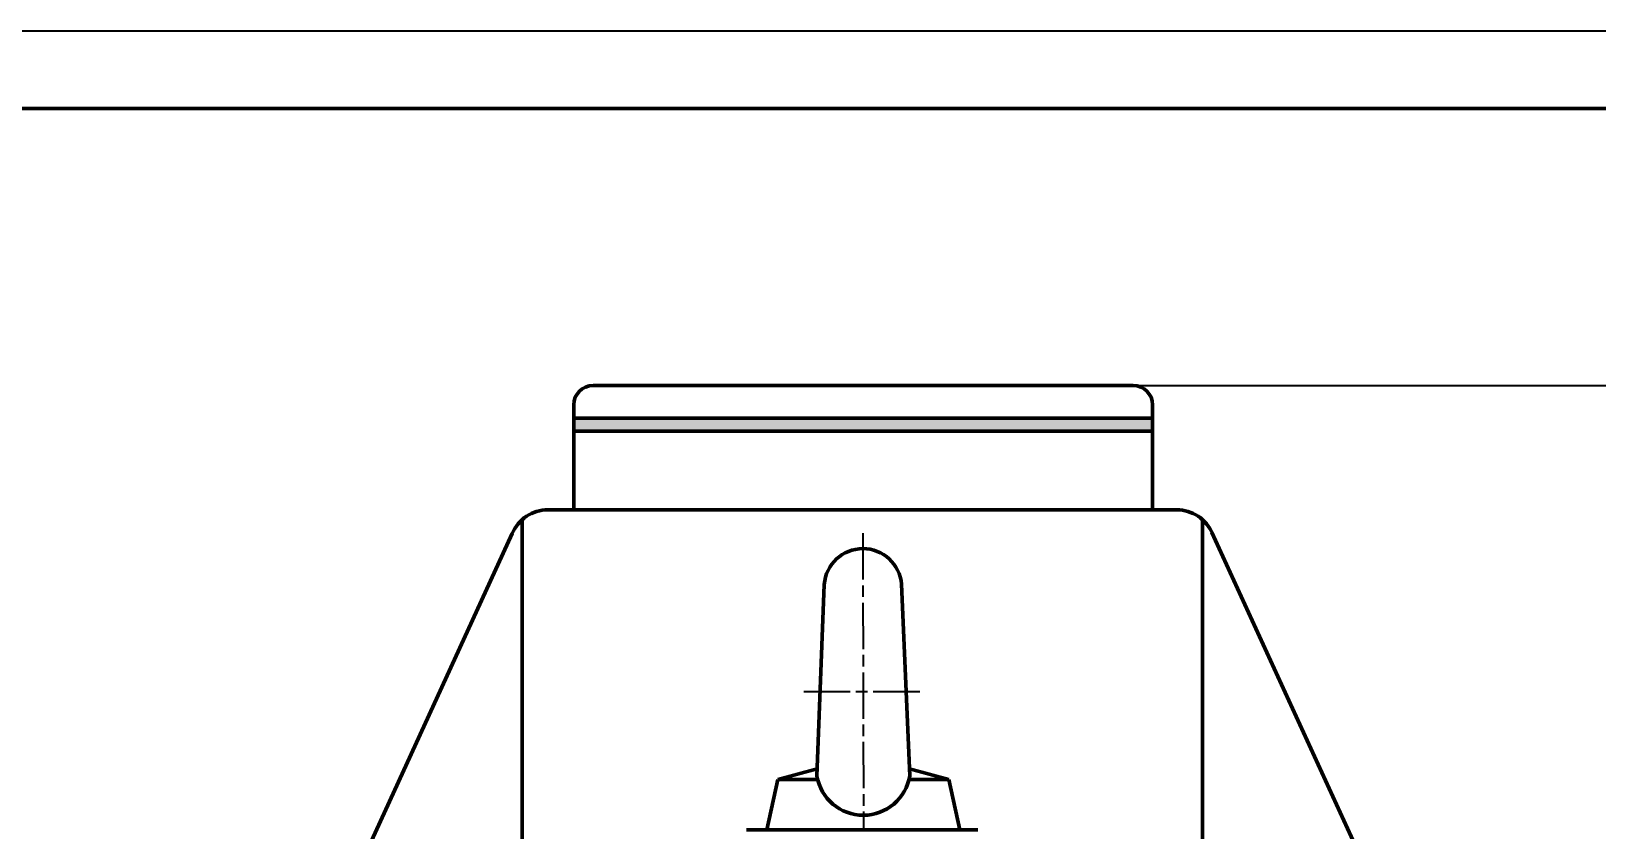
# Model space of a CAD drawing. Header units: millimetres. Extents: x -11122 to -2883, y -3177 to -1688.
# Drawn here: x -3294.5 to -3092, y -2438.9 to -2335.6 of the extents above; entities that cross this region are included whole.
import ezdxf

# ---------------------------------------------------------------- set-up
doc = ezdxf.new("R2010")
doc.units = ezdxf.units.MM
doc.header["$LTSCALE"] = 0.5
doc.linetypes.add('AM_ISO08W050', pattern=[18, 12, -1.5, 3, -1.5])
for name, color, linetype, lineweight in [('AM_0', 7, 'Continuous', 50), ('AM_4', 3, 'Continuous', 25), ('AM_7', 4, 'AM_ISO08W050', 25)]:
    doc.layers.add(name, color=color, linetype=linetype, lineweight=lineweight)
doc.styles.add('TCVN', font='tcvn+7284-2003i.ttf', dxfattribs={"width": 0.8, "height": 3.5})
doc.dimstyles.new('MyTemplate$0', dxfattribs={"dimtxt": 3.5, "dimasz": 3.5, "dimexe": 1.5, "dimexo": 0, "dimtad": 1, "dimtoh": 1, "dimdec": 0, "dimzin": 0, "dimtxsty": 'TCVN', "dimcen": 0, "dimclrd": 3, "dimclre": 3, "dimclrt": 1, "dimadec": 0, "dimazin": 0, "dimtfac": 1, "dimtdec": 0, "dimtofl": 0, "dimtmove": 0, "dimatfit": 3, "dimfxl": 1, "dimtfill": 1, "dimtolj": 1, "dimtzin": 0, "dimarcsym": 0})

# ---------------------------------------------------------------- blocks, each defined once
blk = doc.blocks.new('*D225')
at = {"color": 3, "lineweight": -2, "transparency": 16777216}
for p, q in [((-3151.952761461302, -2381.402008919711), (-3013.176156967055, -2381.40200891971)), ((-3014.676156967055, -2748.810155567564), (-3014.676156967055, -2384.90200891971)), ((-3091.249859407655, -2752.310155567565), (-3013.176156967055, -2752.310155567564))]:
    blk.add_line(p, q, dxfattribs=at)
at = {"color": 3, "transparency": 16777216}
for points in [[(-3015.259490300389, -2384.90200891971), (-3014.092823633722, -2384.90200891971), (-3014.676156967055, -2381.40200891971)], [(-3015.259490300389, -2748.810155567564), (-3014.092823633722, -2748.810155567564), (-3014.676156967055, -2752.310155567564)]]:
    blk.add_solid(points, dxfattribs=at)
at = {"color": 1, "transparency": 16777216, "insert": (-3017.073694845843, -2568.941350667951), "char_height": 3.5, "attachment_point": 5, "rotation": 90, "style": 'TCVN', "bg_fill": 3, "box_fill_scale": 1.1, "bg_fill_color": 256, "bg_fill_true_color": 13158600, "bg_fill_transparency": 0}
blk.add_mtext('\\A1;371', dxfattribs=at)

msp = doc.modelspace()

# ---------------------------------------------------------------- hatches: boundary and pattern name
at = {"layer": 'AM_0'}
h = msp.add_hatch(color=4, dxfattribs=at)
h.dxf.hatch_style = 1
h.paths.add_polyline_path([(-3149.4527614613, -2385.626598948162), (-3224.319514638518, -2385.626598948162), (-3224.319514638518, -2387.316434959539), (-3149.4527614613, -2387.31643495954)])

# ---------------------------------------------------------------- linework, layer by layer
for p, q in [((-2893.099290876551, -2345.591520355825), (-4052.099290876551, -2345.591520355825)), ((-3142.997706644488, -2539.310155567563), (-3142.997706644488, -2398.751969844091)), ((-3264.687949817657, -2471.266735015349), (-3232.278749182161, -2400.556498652123)), ((-3109.307463471318, -2471.266735015349), (-3141.787795376462, -2400.393713247873)), ((-3192.827392605805, -2430.966194658102), (-3197.937081286336, -2432.354602496272)), ((-3180.908400410495, -2430.965665232639), (-3175.796763311548, -2432.354602496311)), ((-3197.937081286336, -2432.354602496272), (-3199.366911913035, -2438.852103454644)), ((-3175.796763311552, -2432.354602496311), (-3174.366911913035, -2438.852103454644)), ((-3172.071346731645, -2438.852103454644), (-3201.998542844207, -2438.852103454644))]:
    msp.add_line(p, q, dxfattribs=at)
at = {"layer": 'AM_0', "lineweight": 50}
for p, q in [((-3221.819514638518, -2381.40200891971), (-3151.9527614613, -2381.40200891971)), ((-3224.319514638518, -2383.90200891971), (-3224.319514638519, -2397.47682056756)), ((-3149.4527614613, -2383.90200891971), (-3149.4527614613, -2397.47682056756)), ((-3224.319514638518, -2385.626598948162), (-3149.4527614613, -2385.626598948162)), ((-3224.319514638518, -2387.31643495954), (-3189.602139832323, -2387.31643495954)), ((-3224.319514638518, -2387.316434959539), (-3149.4527614613, -2387.31643495954)), ((-3227.662217611697, -2397.476820567561), (-3192.161183004113, -2397.47682056756)), ((-3227.662217611697, -2397.476820567561), (-3186.933324420177, -2397.47682056756)), ((-3186.933324420176, -2397.47682056756), (-3146.333195677278, -2397.476820567561)), ((-3181.656679051766, -2397.47682056756), (-3146.333195677278, -2397.47682056756)), ((-3230.997706644486, -2539.310155567563), (-3230.997706644486, -2398.75196984409))]:
    msp.add_line(p, q, dxfattribs=at)
at = {"layer": 'AM_0', "ltscale": 2}
for p, q in [((-3192.863272823704, -2431.910290402627), (-3191.921685242844, -2407.13483249729)), ((-3180.868991374989, -2431.888855455346), (-3181.92645070225, -2407.116970041224)), ((-3197.937081286336, -2432.354602496272), (-3192.771410140216, -2432.354602496272)), ((-3175.796763311548, -2432.354602496311), (-3180.964418195488, -2432.354602496294))]:
    msp.add_line(p, q, dxfattribs=at)
at = {"layer": 'AM_0', "lineweight": 50}
for centre, radius, start, end in [((-3221.819514638518, -2383.90200891971), 2.5, 90, 180), ((-3151.9527614613, -2383.90200891971), 2.5, 0, 90), ((-3227.662217611697, -2402.476820567561), 5, 90, 157.414331702442)]:
    msp.add_arc(centre, radius, start, end, dxfattribs=at)
at = {"layer": 'AM_0'}
msp.add_arc((-3146.333195677278, -2402.476820567561), 5, 22.58566829755818, 90, dxfattribs=at)
at = {"layer": 'AM_0', "ltscale": 0.2}
msp.add_arc((-3186.923376193351, -2407.512997830135), 5.012594375491347, 4.531464501879553, 175.6733215390279, dxfattribs=at)
at = {"layer": 'AM_0', "ltscale": 2}
msp.add_arc((-3186.867914167849, -2430.902386844634), 6.079489698536795, 189.5429865151981, 350.661799525735, dxfattribs=at)
at = {"layer": 'AM_4'}
msp.add_line((-2883.099290876551, -2335.591520355825), (-4072.099290876551, -2335.591520355825), dxfattribs=at)
at = {"layer": 'AM_7'}
for p, q in [((-3186.936870465482, -2400.500416603523), (-3186.849588702135, -2438.981855760724)), ((-3194.574994511138, -2420.958455567563), (-3179.40317031536, -2420.958455567563))]:
    msp.add_line(p, q, dxfattribs=at)

# ---------------------------------------------------------------- next in the draw order: dimensions: what is measured, and where the dimension line sits
dim = msp.add_linear_dim(base=(-3014.676156967055, -2381.40200891971), p1=(-3091.249859407653, -2752.310155567564), p2=(-3151.9527614613, -2381.40200891971), angle=90, dimstyle='MyTemplate$0')
dim.commit()
dim.dimension.update_dxf_attribs({"geometry": '*D225', "text_midpoint": (-3014.676156967055, -2568.941350667951), "dimtype": 160})

doc.saveas('drawing.dxf')
